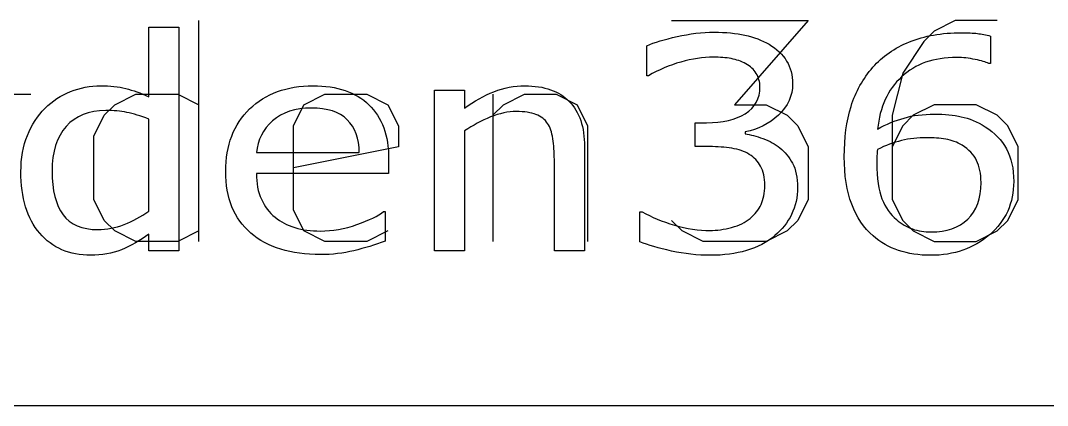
# Model space of a CAD drawing. Header units: millimetres. Extents: x 0 to 277, y 107 to 297.
# Drawn here: x 177.54 to 184.52, y 119.42 to 122.03 of the extents above; entities that cross this region are included whole.
import ezdxf

# ---------------------------------------------------------------- set-up
doc = ezdxf.new("R2010")
doc.units = ezdxf.units.MM
doc.layers.add('Layer_1', color=7, linetype='CONTINUOUS')

msp = doc.modelspace()

# ---------------------------------------------------------------- linework, layer by layer
at = {"layer": 'Layer_1', "color": 7}
for points in [[(178.7473, 120.5317), (178.7473, 122.0317)], [(178.7473, 120.5317), (178.7473, 122.0317)], [(178.7473, 120.5317), (178.7473, 122.0317)], [(181.9616, 122.0317), (182.8902, 122.0317), (182.3902, 121.4602), (182.6045, 121.4602), (182.7473, 121.3888), (182.8187, 121.3174), (182.8902, 121.1745), (182.8902, 120.8174), (182.8187, 120.6745), (182.7473, 120.6031), (182.6045, 120.5317), (182.1759, 120.5317), (182.033, 120.6031), (181.9616, 120.6745)], [(181.9616, 122.0317), (182.8902, 122.0317), (182.3902, 121.4602), (182.6045, 121.4602), (182.7473, 121.3888), (182.8187, 121.3174), (182.8902, 121.1745), (182.8902, 120.8174), (182.8187, 120.6745), (182.7473, 120.6031), (182.6045, 120.5317), (182.1759, 120.5317), (182.033, 120.6031), (181.9616, 120.6745)], [(181.9616, 122.0317), (182.8902, 122.0317), (182.3902, 121.4602), (182.6045, 121.4602), (182.7473, 121.3888), (182.8187, 121.3174), (182.8902, 121.1745), (182.8902, 120.8174), (182.8187, 120.6745), (182.7473, 120.6031), (182.6045, 120.5317), (182.1759, 120.5317), (182.033, 120.6031), (181.9616, 120.6745)], [(184.1759, 122.0317), (183.8902, 122.0317), (183.7473, 121.9602), (183.6759, 121.8888), (183.533, 121.6745), (183.4616, 121.3888), (183.4616, 120.8174), (183.533, 120.6745), (183.6045, 120.6031), (183.7473, 120.5317), (184.033, 120.5317), (184.1759, 120.6031), (184.2473, 120.6745), (184.3187, 120.8174), (184.3187, 121.1745), (184.2473, 121.3174), (184.1759, 121.3888), (184.033, 121.4602), (183.7473, 121.4602), (183.6045, 121.3888), (183.533, 121.3174), (183.4616, 121.1745)], [(184.1759, 122.0317), (183.8902, 122.0317), (183.7473, 121.9602), (183.6759, 121.8888), (183.533, 121.6745), (183.4616, 121.3888), (183.4616, 120.8174), (183.533, 120.6745), (183.6045, 120.6031), (183.7473, 120.5317), (184.033, 120.5317), (184.1759, 120.6031), (184.2473, 120.6745), (184.3187, 120.8174), (184.3187, 121.1745), (184.2473, 121.3174), (184.1759, 121.3888), (184.033, 121.4602), (183.7473, 121.4602), (183.6045, 121.3888), (183.533, 121.3174), (183.4616, 121.1745)], [(184.1759, 122.0317), (183.8902, 122.0317), (183.7473, 121.9602), (183.6759, 121.8888), (183.533, 121.6745), (183.4616, 121.3888), (183.4616, 120.8174), (183.533, 120.6745), (183.6045, 120.6031), (183.7473, 120.5317), (184.033, 120.5317), (184.1759, 120.6031), (184.2473, 120.6745), (184.3187, 120.8174), (184.3187, 121.1745), (184.2473, 121.3174), (184.1759, 121.3888), (184.033, 121.4602), (183.7473, 121.4602), (183.6045, 121.3888), (183.533, 121.3174), (183.4616, 121.1745)], [(178.40679, 121.5144), (178.40679, 121.98705), (178.61221, 121.98705), (178.61221, 120.46759)], [(178.40679, 121.5144), (178.40679, 121.98705), (178.61221, 121.98705), (178.61221, 120.46759)], [(178.40679, 121.5144), (178.40679, 121.98705), (178.61221, 121.98705), (178.61221, 120.46759)], [(184.12879, 121.92641), (184.12879, 121.73988), (184.11789, 121.73988)], [(184.12879, 121.92641), (184.12879, 121.73988), (184.11789, 121.73988)], [(184.12879, 121.92641), (184.12879, 121.73988), (184.11789, 121.73988)], [(181.80383, 121.65637), (181.79293, 121.65637), (181.79293, 121.86047)], [(181.80383, 121.65637), (181.79293, 121.65637), (181.79293, 121.86047)], [(181.80383, 121.65637), (181.79293, 121.65637), (181.79293, 121.86047)], [(180.55464, 121.28203), (180.55464, 120.46758), (180.34922, 120.46758), (180.34922, 121.5584), (180.55464, 121.5584), (180.55464, 121.43731)], [(180.55464, 121.28203), (180.55464, 120.46758), (180.34922, 120.46758), (180.34922, 121.5584), (180.55464, 121.5584), (180.55464, 121.43731)], [(180.55464, 121.28203), (180.55464, 120.46758), (180.34922, 120.46758), (180.34922, 121.5584), (180.55464, 121.5584), (180.55464, 121.43731)], [(177.1759, 121.246), (177.2473, 121.3888), (177.3187, 121.4602), (177.4616, 121.5317), (177.6045, 121.5317)], [(177.1759, 121.246), (177.2473, 121.3888), (177.3187, 121.4602), (177.4616, 121.5317), (177.6045, 121.5317)], [(177.1759, 121.246), (177.2473, 121.3888), (177.3187, 121.4602), (177.4616, 121.5317), (177.6045, 121.5317)], [(178.7473, 120.6031), (178.6045, 120.5317), (178.3187, 120.5317), (178.1759, 120.6031), (178.1045, 120.6745), (178.033, 120.8174), (178.033, 121.246), (178.1045, 121.3888), (178.1759, 121.4602), (178.3187, 121.5317), (178.6045, 121.5317), (178.7473, 121.4602)], [(178.7473, 120.6031), (178.6045, 120.5317), (178.3187, 120.5317), (178.1759, 120.6031), (178.1045, 120.6745), (178.033, 120.8174), (178.033, 121.246), (178.1045, 121.3888), (178.1759, 121.4602), (178.3187, 121.5317), (178.6045, 121.5317), (178.7473, 121.4602)], [(178.7473, 120.6031), (178.6045, 120.5317), (178.3187, 120.5317), (178.1759, 120.6031), (178.1045, 120.6745), (178.033, 120.8174), (178.033, 121.246), (178.1045, 121.3888), (178.1759, 121.4602), (178.3187, 121.5317), (178.6045, 121.5317), (178.7473, 121.4602)], [(180.033, 120.6031), (179.8902, 120.5317), (179.6045, 120.5317), (179.4616, 120.6031), (179.3902, 120.746), (179.3902, 121.3174), (179.4616, 121.4602), (179.6045, 121.5317), (179.8902, 121.5317), (180.033, 121.4602), (180.1045, 121.3174), (180.1045, 121.1745), (179.3902, 121.0317)], [(180.033, 120.6031), (179.8902, 120.5317), (179.6045, 120.5317), (179.4616, 120.6031), (179.3902, 120.746), (179.3902, 121.3174), (179.4616, 121.4602), (179.6045, 121.5317), (179.8902, 121.5317), (180.033, 121.4602), (180.1045, 121.3174), (180.1045, 121.1745), (179.3902, 121.0317)], [(180.033, 120.6031), (179.8902, 120.5317), (179.6045, 120.5317), (179.4616, 120.6031), (179.3902, 120.746), (179.3902, 121.3174), (179.4616, 121.4602), (179.6045, 121.5317), (179.8902, 121.5317), (180.033, 121.4602), (180.1045, 121.3174), (180.1045, 121.1745), (179.3902, 121.0317)], [(180.7473, 121.5317), (180.7473, 120.5317)], [(180.7473, 121.3888), (180.8187, 121.4602), (180.9616, 121.5317), (181.1759, 121.5317), (181.3187, 121.4602), (181.3902, 121.3174), (181.3902, 120.5317)], [(180.7473, 121.5317), (180.7473, 120.5317)], [(180.7473, 121.3888), (180.8187, 121.4602), (180.9616, 121.5317), (181.1759, 121.5317), (181.3187, 121.4602), (181.3902, 121.3174), (181.3902, 120.5317)], [(180.7473, 121.5317), (180.7473, 120.5317)], [(180.7473, 121.3888), (180.8187, 121.4602), (180.9616, 121.5317), (181.1759, 121.5317), (181.3187, 121.4602), (181.3902, 121.3174), (181.3902, 120.5317)], [(178.40679, 120.73615), (178.40679, 121.36212)], [(178.40679, 120.73615), (178.40679, 121.36212)], [(178.40679, 120.73615), (178.40679, 121.36212)], [(182.22003, 121.17572), (182.12173, 121.17572), (182.12173, 121.33783), (182.19823, 121.33783)], [(182.22003, 121.17572), (182.12173, 121.17572), (182.12173, 121.33783), (182.19823, 121.33783)], [(182.22003, 121.17572), (182.12173, 121.17572), (182.12173, 121.33783), (182.19823, 121.33783)], [(182.46273, 121.27652), (182.46273, 121.26282)], [(182.46273, 121.27652), (182.46273, 121.26282)], [(182.46273, 121.27652), (182.46273, 121.26282)], [(179.1388, 121.1346), (179.83812, 121.13458)], [(179.1388, 121.1346), (179.83812, 121.13458)], [(179.1388, 121.1346), (179.83812, 121.13458)], [(181.36973, 121.17556), (181.36997, 120.46759)], [(181.36973, 121.17556), (181.36997, 120.46759)], [(181.36973, 121.17556), (181.36997, 120.46759)], [(182.69765, 121.16812), (182.6975, 121.16779)], [(182.69765, 121.16812), (182.6975, 121.16779)], [(182.69765, 121.16812), (182.6975, 121.16779)], [(180.03811, 121.09359), (180.03807, 120.99396)], [(180.03811, 121.09359), (180.03807, 120.99396)], [(180.03811, 121.09359), (180.03807, 120.99396)], [(181.36997, 120.46759), (181.16456, 120.46759), (181.16456, 121.08868)], [(181.36997, 120.46759), (181.16456, 120.46759), (181.16456, 121.08868)], [(181.36997, 120.46759), (181.16456, 120.46759), (181.16456, 121.08868)], [(180.03807, 120.99396), (179.13885, 120.99396)], [(180.03807, 120.99396), (179.13885, 120.99396)], [(180.03807, 120.99396), (179.13885, 120.99396)], [(184.06586, 120.93153), (184.06545, 120.93127)], [(184.06586, 120.93153), (184.06545, 120.93127)], [(184.06586, 120.93153), (184.06545, 120.93127)], [(184.28725, 120.93916), (184.28725, 120.93927)], [(184.28725, 120.93916), (184.28725, 120.93927)], [(184.28725, 120.93916), (184.28725, 120.93927)], [(180.00317, 120.73421), (180.01407, 120.73421), (180.01407, 120.53402)], [(180.00317, 120.73421), (180.01407, 120.73421), (180.01407, 120.53402)], [(180.00317, 120.73421), (180.01407, 120.73421), (180.01407, 120.53402)], [(181.74587, 120.52914), (181.74587, 120.73325), (181.76227, 120.73325)], [(181.74587, 120.52914), (181.74587, 120.73325), (181.76227, 120.73325)], [(181.74587, 120.52914), (181.74587, 120.73325), (181.76227, 120.73325)], [(178.61221, 120.46759), (178.40679, 120.46759), (178.40679, 120.58185)], [(178.61221, 120.46759), (178.40679, 120.46759), (178.40679, 120.58185)], [(178.61221, 120.46759), (178.40679, 120.46759), (178.40679, 120.58185)], [(167.0772, 119.4178), (275.0772, 119.4178)], [(167.0772, 119.4178), (275.0772, 119.4178)], [(167.0772, 119.4178), (275.0772, 119.4178)]]:
    msp.add_lwpolyline(points, dxfattribs=at)
msp.add_lwpolyline([(178.40684, 120.73622)], close=True, dxfattribs=at)
msp.add_lwpolyline([(178.40684, 120.73622)], close=True, dxfattribs=at)
msp.add_lwpolyline([(178.40684, 120.73622)], close=True, dxfattribs=at)
for points in [[(181.79293, 121.86047), (181.844663, 121.88327), (181.913497, 121.904103), (181.99943, 121.92297)], [(181.79293, 121.86047), (181.844663, 121.88327), (181.913497, 121.904103), (181.99943, 121.92297)], [(181.79293, 121.86047), (181.844663, 121.88327), (181.913497, 121.904103), (181.99943, 121.92297)], [(181.99943, 121.92297), (182.086117, 121.942503), (182.169887, 121.95227), (182.25074, 121.95227)], [(181.99943, 121.92297), (182.086117, 121.942503), (182.169887, 121.95227), (182.25074, 121.95227)], [(181.99943, 121.92297), (182.086117, 121.942503), (182.169887, 121.95227), (182.25074, 121.95227)], [(182.25074, 121.95227), (182.330133, 121.95227), (182.40006, 121.94577), (182.46052, 121.93277)], [(182.25074, 121.95227), (182.330133, 121.95227), (182.40006, 121.94577), (182.46052, 121.93277)], [(182.25074, 121.95227), (182.330133, 121.95227), (182.40006, 121.94577), (182.46052, 121.93277)], [(182.46052, 121.93277), (182.520987, 121.91977), (182.575617, 121.898937), (182.62441, 121.87027)], [(182.46052, 121.93277), (182.520987, 121.91977), (182.575617, 121.898937), (182.62441, 121.87027)], [(182.46052, 121.93277), (182.520987, 121.91977), (182.575617, 121.898937), (182.62441, 121.87027)], [(183.57811, 121.88651), (183.679363, 121.928177), (183.797367, 121.94901), (183.93212, 121.94901)], [(183.57811, 121.88651), (183.679363, 121.928177), (183.797367, 121.94901), (183.93212, 121.94901)], [(183.57811, 121.88651), (183.679363, 121.928177), (183.797367, 121.94901), (183.93212, 121.94901)], [(183.93212, 121.94901), (183.97512, 121.94901), (184.011177, 121.947343), (184.04029, 121.94401)], [(183.93212, 121.94901), (183.97512, 121.94901), (184.011177, 121.947343), (184.04029, 121.94401)], [(183.93212, 121.94901), (183.97512, 121.94901), (184.011177, 121.947343), (184.04029, 121.94401)], [(184.04029, 121.94401), (184.069423, 121.940677), (184.098923, 121.93481), (184.12879, 121.92641)], [(184.04029, 121.94401), (184.069423, 121.940677), (184.098923, 121.93481), (184.12879, 121.92641)], [(184.04029, 121.94401), (184.069423, 121.940677), (184.098923, 121.93481), (184.12879, 121.92641)], [(182.62441, 121.87027), (182.676877, 121.839003), (182.716577, 121.801243), (182.74351, 121.75699)], [(182.62441, 121.87027), (182.676877, 121.839003), (182.716577, 121.801243), (182.74351, 121.75699)], [(182.62441, 121.87027), (182.676877, 121.839003), (182.716577, 121.801243), (182.74351, 121.75699)], [(183.33009, 121.71463), (183.394157, 121.788197), (183.47683, 121.84549), (183.57811, 121.88651)], [(183.33009, 121.71463), (183.394157, 121.788197), (183.47683, 121.84549), (183.57811, 121.88651)], [(183.33009, 121.71463), (183.394157, 121.788197), (183.47683, 121.84549), (183.57811, 121.88651)], [(182.24524, 121.78327), (182.17604, 121.78327), (182.10247, 121.772203), (182.02453, 121.75007)], [(182.24524, 121.78327), (182.17604, 121.78327), (182.10247, 121.772203), (182.02453, 121.75007)], [(182.24524, 121.78327), (182.17604, 121.78327), (182.10247, 121.772203), (182.02453, 121.75007)], [(182.36652, 121.77327), (182.330853, 121.779937), (182.290427, 121.78327), (182.24524, 121.78327)], [(182.36652, 121.77327), (182.330853, 121.779937), (182.290427, 121.78327), (182.24524, 121.78327)], [(182.36652, 121.77327), (182.330853, 121.779937), (182.290427, 121.78327), (182.24524, 121.78327)], [(182.46704, 121.73817), (182.435707, 121.755103), (182.4022, 121.766803), (182.36652, 121.77327)], [(182.46704, 121.73817), (182.435707, 121.755103), (182.4022, 121.766803), (182.36652, 121.77327)], [(182.46704, 121.73817), (182.435707, 121.755103), (182.4022, 121.766803), (182.36652, 121.77327)], [(182.74351, 121.75699), (182.770443, 121.712723), (182.78391, 121.660967), (182.78391, 121.60172)], [(182.74351, 121.75699), (182.770443, 121.712723), (182.78391, 121.660967), (182.78391, 121.60172)], [(182.74351, 121.75699), (182.770443, 121.712723), (182.78391, 121.660967), (182.78391, 121.60172)], [(183.89934, 121.78098), (183.742733, 121.78098), (183.617813, 121.737033), (183.52458, 121.64914)], [(183.89934, 121.78098), (183.742733, 121.78098), (183.617813, 121.737033), (183.52458, 121.64914)], [(183.89934, 121.78098), (183.742733, 121.78098), (183.617813, 121.737033), (183.52458, 121.64914)], [(184.02499, 121.76728), (183.98419, 121.776413), (183.942307, 121.78098), (183.89934, 121.78098)], [(184.02499, 121.76728), (183.98419, 121.776413), (183.942307, 121.78098), (183.89934, 121.78098)], [(184.02499, 121.76728), (183.98419, 121.776413), (183.942307, 121.78098), (183.89934, 121.78098)], [(184.11789, 121.73988), (184.09749, 121.74968), (184.066523, 121.758813), (184.02499, 121.76728)], [(184.11789, 121.73988), (184.09749, 121.74968), (184.066523, 121.758813), (184.02499, 121.76728)], [(184.11789, 121.73988), (184.09749, 121.74968), (184.066523, 121.758813), (184.02499, 121.76728)], [(182.02453, 121.75007), (181.94659, 121.727937), (181.873023, 121.696703), (181.80383, 121.65637)], [(182.02453, 121.75007), (181.94659, 121.727937), (181.873023, 121.696703), (181.80383, 121.65637)], [(182.02453, 121.75007), (181.94659, 121.727937), (181.873023, 121.696703), (181.80383, 121.65637)], [(182.53694, 121.67277), (182.520207, 121.699437), (182.496907, 121.721237), (182.46704, 121.73817)], [(182.53694, 121.67277), (182.520207, 121.699437), (182.496907, 121.721237), (182.46704, 121.73817)], [(182.53694, 121.67277), (182.520207, 121.699437), (182.496907, 121.721237), (182.46704, 121.73817)], [(183.18149, 121.44901), (183.212823, 121.548617), (183.262357, 121.637157), (183.33009, 121.71463)], [(183.18149, 121.44901), (183.212823, 121.548617), (183.262357, 121.637157), (183.33009, 121.71463)], [(183.18149, 121.44901), (183.212823, 121.548617), (183.262357, 121.637157), (183.33009, 121.71463)], [(182.56204, 121.58097), (182.56204, 121.616103), (182.553673, 121.646703), (182.53694, 121.67277)], [(182.56204, 121.58097), (182.56204, 121.616103), (182.553673, 121.646703), (182.53694, 121.67277)], [(182.56204, 121.58097), (182.56204, 121.616103), (182.553673, 121.646703), (182.53694, 121.67277)], [(183.52458, 121.64914), (183.43134, 121.5619), (183.377073, 121.443737), (183.36178, 121.29465)], [(183.52458, 121.64914), (183.43134, 121.5619), (183.377073, 121.443737), (183.36178, 121.29465)], [(183.52458, 121.64914), (183.43134, 121.5619), (183.377073, 121.443737), (183.36178, 121.29465)], [(177.70206, 121.43632), (177.751593, 121.485787), (177.809137, 121.523547), (177.87469, 121.5496)], [(177.70206, 121.43632), (177.751593, 121.485787), (177.809137, 121.523547), (177.87469, 121.5496)], [(177.70206, 121.43632), (177.751593, 121.485787), (177.809137, 121.523547), (177.87469, 121.5496)], [(177.87469, 121.5496), (177.940957, 121.575667), (178.009427, 121.5887), (178.0801, 121.5887)], [(177.87469, 121.5496), (177.940957, 121.575667), (178.009427, 121.5887), (178.0801, 121.5887)], [(177.87469, 121.5496), (177.940957, 121.575667), (178.009427, 121.5887), (178.0801, 121.5887)], [(178.0801, 121.5887), (178.144167, 121.5887), (178.200983, 121.5825), (178.25055, 121.5701)], [(178.0801, 121.5887), (178.144167, 121.5887), (178.200983, 121.5825), (178.25055, 121.5701)], [(178.0801, 121.5887), (178.144167, 121.5887), (178.200983, 121.5825), (178.25055, 121.5701)], [(178.25055, 121.5701), (178.300083, 121.558367), (178.352163, 121.5398), (178.40679, 121.5144)], [(178.25055, 121.5701), (178.300083, 121.558367), (178.352163, 121.5398), (178.40679, 121.5144)], [(178.25055, 121.5701), (178.300083, 121.558367), (178.352163, 121.5398), (178.40679, 121.5144)], [(179.093, 121.43148), (179.20226, 121.536293), (179.345757, 121.5887), (179.52349, 121.5887)], [(179.093, 121.43148), (179.20226, 121.536293), (179.345757, 121.5887), (179.52349, 121.5887)], [(179.093, 121.43148), (179.20226, 121.536293), (179.345757, 121.5887), (179.52349, 121.5887)], [(179.52349, 121.5887), (179.68811, 121.5887), (179.814853, 121.545733), (179.90372, 121.4598)], [(179.52349, 121.5887), (179.68811, 121.5887), (179.814853, 121.545733), (179.90372, 121.4598)], [(179.52349, 121.5887), (179.68811, 121.5887), (179.814853, 121.545733), (179.90372, 121.4598)], [(180.55464, 121.43731), (180.618707, 121.484843), (180.68499, 121.521953), (180.75349, 121.54864)], [(180.55464, 121.43731), (180.618707, 121.484843), (180.68499, 121.521953), (180.75349, 121.54864)], [(180.55464, 121.43731), (180.618707, 121.484843), (180.68499, 121.521953), (180.75349, 121.54864)], [(180.75349, 121.54864), (180.821963, 121.575307), (180.892257, 121.58864), (180.96437, 121.58864)], [(180.75349, 121.54864), (180.821963, 121.575307), (180.892257, 121.58864), (180.96437, 121.58864)], [(180.75349, 121.54864), (180.821963, 121.575307), (180.892257, 121.58864), (180.96437, 121.58864)], [(180.96437, 121.58864), (181.09621, 121.58864), (181.19673, 121.55316), (181.26593, 121.4822)], [(180.96437, 121.58864), (181.09621, 121.58864), (181.19673, 121.55316), (181.26593, 121.4822)], [(180.96437, 121.58864), (181.09621, 121.58864), (181.19673, 121.55316), (181.26593, 121.4822)], [(182.46264, 121.39933), (182.528907, 121.440997), (182.56204, 121.501543), (182.56204, 121.58097)], [(182.46264, 121.39933), (182.528907, 121.440997), (182.56204, 121.501543), (182.56204, 121.58097)], [(182.46264, 121.39933), (182.528907, 121.440997), (182.56204, 121.501543), (182.56204, 121.58097)], [(182.78391, 121.60172), (182.78391, 121.520993), (182.751877, 121.450357), (182.68781, 121.38981)], [(182.78391, 121.60172), (182.78391, 121.520993), (182.751877, 121.450357), (182.68781, 121.38981)], [(182.78391, 121.60172), (182.78391, 121.520993), (182.751877, 121.450357), (182.68781, 121.38981)], [(181.26593, 121.4822), (181.33513, 121.411233), (181.36973, 121.30902), (181.36973, 121.17556)], [(181.26593, 121.4822), (181.33513, 121.411233), (181.36973, 121.30902), (181.36973, 121.17556)], [(181.26593, 121.4822), (181.33513, 121.411233), (181.36973, 121.30902), (181.36973, 121.17556)], [(177.58187, 121.25175), (177.611737, 121.324017), (177.6518, 121.38554), (177.70206, 121.43632)], [(177.58187, 121.25175), (177.611737, 121.324017), (177.6518, 121.38554), (177.70206, 121.43632)], [(177.58187, 121.25175), (177.611737, 121.324017), (177.6518, 121.38554), (177.70206, 121.43632)], [(178.11507, 121.42072), (177.999977, 121.42072), (177.91038, 121.38491), (177.84628, 121.31329)], [(178.11507, 121.42072), (177.999977, 121.42072), (177.91038, 121.38491), (177.84628, 121.31329)], [(178.11507, 121.42072), (177.999977, 121.42072), (177.91038, 121.38491), (177.84628, 121.31329)], [(178.2582, 121.40802), (178.214467, 121.416487), (178.166757, 121.42072), (178.11507, 121.42072)], [(178.2582, 121.40802), (178.214467, 121.416487), (178.166757, 121.42072), (178.11507, 121.42072)], [(178.2582, 121.40802), (178.214467, 121.416487), (178.166757, 121.42072), (178.11507, 121.42072)], [(178.40679, 121.36212), (178.351457, 121.384253), (178.301927, 121.399553), (178.2582, 121.40802)], [(178.40679, 121.36212), (178.351457, 121.384253), (178.301927, 121.399553), (178.2582, 121.40802)], [(178.40679, 121.36212), (178.351457, 121.384253), (178.301927, 121.399553), (178.2582, 121.40802)], [(178.9302, 121.00667), (178.9302, 121.185057), (178.984467, 121.32666), (179.093, 121.43148)], [(178.9302, 121.00667), (178.9302, 121.185057), (178.984467, 121.32666), (179.093, 121.43148)], [(178.9302, 121.00667), (178.9302, 121.185057), (178.984467, 121.32666), (179.093, 121.43148)], [(179.51247, 121.43732), (179.402483, 121.43732), (179.31471, 121.408353), (179.24915, 121.35042)], [(179.51247, 121.43732), (179.402483, 121.43732), (179.31471, 121.408353), (179.24915, 121.35042)], [(179.51247, 121.43732), (179.402483, 121.43732), (179.31471, 121.408353), (179.24915, 121.35042)], [(179.75612, 121.35822), (179.70292, 121.410953), (179.621703, 121.43732), (179.51247, 121.43732)], [(179.75612, 121.35822), (179.70292, 121.410953), (179.621703, 121.43732), (179.51247, 121.43732)], [(179.75612, 121.35822), (179.70292, 121.410953), (179.621703, 121.43732), (179.51247, 121.43732)], [(179.90372, 121.4598), (179.993313, 121.37386), (180.03811, 121.25179), (180.03811, 121.09359)], [(179.90372, 121.4598), (179.993313, 121.37386), (180.03811, 121.25179), (180.03811, 121.09359)], [(179.90372, 121.4598), (179.993313, 121.37386), (180.03811, 121.25179), (180.03811, 121.09359)], [(180.90646, 121.41383), (180.850393, 121.41383), (180.791757, 121.401463), (180.73055, 121.37673)], [(180.90646, 121.41383), (180.850393, 121.41383), (180.791757, 121.401463), (180.73055, 121.37673)], [(180.90646, 121.41383), (180.850393, 121.41383), (180.791757, 121.401463), (180.73055, 121.37673)], [(181.03976, 121.39333), (181.005493, 121.406997), (180.96106, 121.41383), (180.90646, 121.41383)], [(181.03976, 121.39333), (181.005493, 121.406997), (180.96106, 121.41383), (180.90646, 121.41383)], [(181.03976, 121.39333), (181.005493, 121.406997), (180.96106, 121.41383), (180.90646, 121.41383)], [(183.13559, 121.10623), (183.13559, 121.235137), (183.15089, 121.349397), (183.18149, 121.44901)], [(183.13559, 121.10623), (183.13559, 121.235137), (183.15089, 121.349397), (183.18149, 121.44901)], [(183.13559, 121.10623), (183.13559, 121.235137), (183.15089, 121.349397), (183.18149, 121.44901)], [(179.24915, 121.35042), (179.18435, 121.292487), (179.147567, 121.220547), (179.1388, 121.1346)], [(179.24915, 121.35042), (179.18435, 121.292487), (179.147567, 121.220547), (179.1388, 121.1346)], [(179.24915, 121.35042), (179.18435, 121.292487), (179.147567, 121.220547), (179.1388, 121.1346)], [(179.83812, 121.13458), (179.837453, 121.230933), (179.81012, 121.30548), (179.75612, 121.35822)], [(179.83812, 121.13458), (179.837453, 121.230933), (179.81012, 121.30548), (179.75612, 121.35822)], [(179.83812, 121.13458), (179.837453, 121.230933), (179.81012, 121.30548), (179.75612, 121.35822)], [(180.73055, 121.37673), (180.66935, 121.351997), (180.610713, 121.32043), (180.55464, 121.28203)], [(180.73055, 121.37673), (180.66935, 121.351997), (180.610713, 121.32043), (180.55464, 121.28203)], [(180.73055, 121.37673), (180.66935, 121.351997), (180.610713, 121.32043), (180.55464, 121.28203)], [(181.11846, 121.33283), (181.10026, 121.360163), (181.074027, 121.38033), (181.03976, 121.39333)], [(181.11846, 121.33283), (181.10026, 121.360163), (181.074027, 121.38033), (181.03976, 121.39333)], [(181.11846, 121.33283), (181.10026, 121.360163), (181.074027, 121.38033), (181.03976, 121.39333)], [(182.19823, 121.33783), (182.30895, 121.33783), (182.397087, 121.35833), (182.46264, 121.39933)], [(182.19823, 121.33783), (182.30895, 121.33783), (182.397087, 121.35833), (182.46264, 121.39933)], [(182.19823, 121.33783), (182.30895, 121.33783), (182.397087, 121.35833), (182.46264, 121.39933)], [(182.68781, 121.38981), (182.62441, 121.329943), (182.549383, 121.29218), (182.46273, 121.27652)], [(182.68781, 121.38981), (182.62441, 121.329943), (182.549383, 121.29218), (182.46273, 121.27652)], [(182.68781, 121.38981), (182.62441, 121.329943), (182.549383, 121.29218), (182.46273, 121.27652)], [(183.36178, 121.29465), (183.42298, 121.32785), (183.483073, 121.352917), (183.54206, 121.36985)], [(183.36178, 121.29465), (183.42298, 121.32785), (183.483073, 121.352917), (183.54206, 121.36985)], [(183.36178, 121.29465), (183.42298, 121.32785), (183.483073, 121.352917), (183.54206, 121.36985)], [(183.54206, 121.36985), (183.601793, 121.38745), (183.670627, 121.39625), (183.74856, 121.39625)], [(183.54206, 121.36985), (183.601793, 121.38745), (183.670627, 121.39625), (183.74856, 121.39625)], [(183.54206, 121.36985), (183.601793, 121.38745), (183.670627, 121.39625), (183.74856, 121.39625)], [(183.74856, 121.39625), (183.81776, 121.39625), (183.878583, 121.390383), (183.93103, 121.37865)], [(183.74856, 121.39625), (183.81776, 121.39625), (183.878583, 121.390383), (183.93103, 121.37865)], [(183.74856, 121.39625), (183.81776, 121.39625), (183.878583, 121.390383), (183.93103, 121.37865)], [(183.93103, 121.37865), (183.98423, 121.367583), (184.038497, 121.344783), (184.09383, 121.31025)], [(183.93103, 121.37865), (183.98423, 121.367583), (184.038497, 121.344783), (184.09383, 121.31025)], [(183.93103, 121.37865), (183.98423, 121.367583), (184.038497, 121.344783), (184.09383, 121.31025)], [(177.84628, 121.31329), (177.782213, 121.241677), (177.75018, 121.140117), (177.75018, 121.00861)], [(177.84628, 121.31329), (177.782213, 121.241677), (177.75018, 121.140117), (177.75018, 121.00861)], [(177.84628, 121.31329), (177.782213, 121.241677), (177.75018, 121.140117), (177.75018, 121.00861)], [(181.15456, 121.22931), (181.147893, 121.273577), (181.13586, 121.308083), (181.11846, 121.33283)], [(181.15456, 121.22931), (181.147893, 121.273577), (181.13586, 121.308083), (181.11846, 121.33283)], [(181.15456, 121.22931), (181.147893, 121.273577), (181.13586, 121.308083), (181.11846, 121.33283)], [(184.09383, 121.31025), (184.157963, 121.270517), (184.206037, 121.220387), (184.23805, 121.15986)], [(184.09383, 121.31025), (184.157963, 121.270517), (184.206037, 121.220387), (184.23805, 121.15986)], [(184.09383, 121.31025), (184.157963, 121.270517), (184.206037, 121.220387), (184.23805, 121.15986)], [(177.53817, 121.00468), (177.53817, 121.097127), (177.552737, 121.179483), (177.58187, 121.25175)], [(177.53817, 121.00468), (177.53817, 121.097127), (177.552737, 121.179483), (177.58187, 121.25175)], [(177.53817, 121.00468), (177.53817, 121.097127), (177.552737, 121.179483), (177.58187, 121.25175)], [(181.16456, 121.08868), (181.16456, 121.138813), (181.161227, 121.18569), (181.15456, 121.22931)], [(181.16456, 121.08868), (181.16456, 121.138813), (181.161227, 121.18569), (181.15456, 121.22931)], [(181.16456, 121.08868), (181.16456, 121.138813), (181.161227, 121.18569), (181.15456, 121.22931)], [(182.46273, 121.26282), (182.497663, 121.257487), (182.537727, 121.24642), (182.58292, 121.22962)], [(182.46273, 121.26282), (182.497663, 121.257487), (182.537727, 121.24642), (182.58292, 121.22962)], [(182.46273, 121.26282), (182.497663, 121.257487), (182.537727, 121.24642), (182.58292, 121.22962)], [(182.58292, 121.22962), (182.628053, 121.213353), (182.666297, 121.192853), (182.69765, 121.16812)], [(182.58292, 121.22962), (182.628053, 121.213353), (182.666297, 121.192853), (182.69765, 121.16812)], [(182.58292, 121.22962), (182.628053, 121.213353), (182.666297, 121.192853), (182.69765, 121.16812)], [(183.52464, 121.21667), (183.47144, 121.20367), (183.416807, 121.183503), (183.36074, 121.15617)], [(183.52464, 121.21667), (183.47144, 121.20367), (183.416807, 121.183503), (183.36074, 121.15617)], [(183.52464, 121.21667), (183.47144, 121.20367), (183.416807, 121.183503), (183.36074, 121.15617)], [(183.69727, 121.23617), (183.635337, 121.23617), (183.577793, 121.22967), (183.52464, 121.21667)], [(183.69727, 121.23617), (183.635337, 121.23617), (183.577793, 121.22967), (183.52464, 121.21667)], [(183.69727, 121.23617), (183.635337, 121.23617), (183.577793, 121.22967), (183.52464, 121.21667)], [(183.82511, 121.22617), (183.78431, 121.232837), (183.741697, 121.23617), (183.69727, 121.23617)], [(183.82511, 121.22617), (183.78431, 121.232837), (183.741697, 121.23617), (183.69727, 121.23617)], [(183.82511, 121.22617), (183.78431, 121.232837), (183.741697, 121.23617), (183.69727, 121.23617)], [(183.93655, 121.18517), (183.903017, 121.20597), (183.86587, 121.219637), (183.82511, 121.22617)], [(183.93655, 121.18517), (183.903017, 121.20597), (183.86587, 121.219637), (183.82511, 121.22617)], [(183.93655, 121.18517), (183.903017, 121.20597), (183.86587, 121.219637), (183.82511, 121.22617)], [(182.37081, 121.16402), (182.32421, 121.17182), (182.27395, 121.17572), (182.22003, 121.17572)], [(182.37081, 121.16402), (182.32421, 121.17182), (182.27395, 121.17572), (182.22003, 121.17572)], [(182.37081, 121.16402), (182.32421, 121.17182), (182.27395, 121.17572), (182.22003, 121.17572)], [(182.48991, 121.12302), (182.45711, 121.14322), (182.41741, 121.156887), (182.37081, 121.16402)], [(182.48991, 121.12302), (182.45711, 121.14322), (182.41741, 121.156887), (182.37081, 121.16402)], [(182.48991, 121.12302), (182.45711, 121.14322), (182.41741, 121.156887), (182.37081, 121.16402)], [(182.6975, 121.16779), (182.732433, 121.13979), (182.7612, 121.104633), (182.7838, 121.06232)], [(182.6975, 121.16779), (182.732433, 121.13979), (182.7612, 121.104633), (182.7838, 121.06232)], [(182.6975, 121.16779), (182.732433, 121.13979), (182.7612, 121.104633), (182.7838, 121.06232)], [(183.36074, 121.15617), (183.359407, 121.141837), (183.358407, 121.127837), (183.35774, 121.11417)], [(183.36074, 121.15617), (183.359407, 121.141837), (183.358407, 121.127837), (183.35774, 121.11417)], [(183.36074, 121.15617), (183.359407, 121.141837), (183.358407, 121.127837), (183.35774, 121.11417)], [(184.03485, 121.08166), (184.015183, 121.121393), (183.982417, 121.155897), (183.93655, 121.18517)], [(184.03485, 121.08166), (184.015183, 121.121393), (183.982417, 121.155897), (183.93655, 121.18517)], [(184.03485, 121.08166), (184.015183, 121.121393), (183.982417, 121.155897), (183.93655, 121.18517)], [(184.23805, 121.15986), (184.27085, 121.099327), (184.28725, 121.02576), (184.28725, 120.93916)], [(184.23805, 121.15986), (184.27085, 121.099327), (184.28725, 121.02576), (184.28725, 120.93916)], [(184.23805, 121.15986), (184.27085, 121.099327), (184.28725, 121.02576), (184.28725, 120.93916)], [(182.56641, 121.04192), (182.54821, 121.076453), (182.52271, 121.103487), (182.48991, 121.12302)], [(182.56641, 121.04192), (182.54821, 121.076453), (182.52271, 121.103487), (182.48991, 121.12302)], [(182.56641, 121.04192), (182.54821, 121.076453), (182.52271, 121.103487), (182.48991, 121.12302)], [(182.7838, 121.06232), (182.8064, 121.019987), (182.8177, 120.965297), (182.8177, 120.89825)], [(182.7838, 121.06232), (182.8064, 121.019987), (182.8177, 120.965297), (182.8177, 120.89825)], [(182.7838, 121.06232), (182.8064, 121.019987), (182.8177, 120.965297), (182.8177, 120.89825)], [(183.18589, 120.78397), (183.152357, 120.873163), (183.13559, 120.980583), (183.13559, 121.10623)], [(183.18589, 120.78397), (183.152357, 120.873163), (183.13559, 120.980583), (183.13559, 121.10623)], [(183.18589, 120.78397), (183.152357, 120.873163), (183.13559, 120.980583), (183.13559, 121.10623)], [(183.35774, 121.11417), (183.357073, 121.10117), (183.35674, 121.08457), (183.35674, 121.06437)], [(183.35774, 121.11417), (183.357073, 121.10117), (183.35674, 121.08457), (183.35674, 121.06437)], [(183.35774, 121.11417), (183.357073, 121.10117), (183.35674, 121.08457), (183.35674, 121.06437)], [(183.35674, 121.06437), (183.35674, 120.961503), (183.368407, 120.880123), (183.39174, 120.82023)], [(183.35674, 121.06437), (183.35674, 120.961503), (183.368407, 120.880123), (183.39174, 120.82023)], [(183.35674, 121.06437), (183.35674, 120.961503), (183.368407, 120.880123), (183.39174, 120.82023)], [(184.06545, 120.93127), (184.06545, 120.991803), (184.05525, 121.041933), (184.03485, 121.08166)], [(184.06545, 120.93127), (184.06545, 120.991803), (184.05525, 121.041933), (184.03485, 121.08166)], [(184.06545, 120.93127), (184.06545, 120.991803), (184.05525, 121.041933), (184.03485, 121.08166)], [(177.666, 120.58769), (177.58078, 120.68795), (177.53817, 120.826947), (177.53817, 121.00468)], [(177.666, 120.58769), (177.58078, 120.68795), (177.53817, 120.826947), (177.53817, 121.00468)], [(177.666, 120.58769), (177.58078, 120.68795), (177.53817, 120.826947), (177.53817, 121.00468)], [(177.75018, 121.00861), (177.75018, 120.87905), (177.774947, 120.780417), (177.82448, 120.71271)], [(177.75018, 121.00861), (177.75018, 120.87905), (177.774947, 120.780417), (177.82448, 120.71271)], [(177.75018, 121.00861), (177.75018, 120.87905), (177.774947, 120.780417), (177.82448, 120.71271)], [(179.10065, 120.5887), (178.987017, 120.687013), (178.9302, 120.826337), (178.9302, 121.00667)], [(179.10065, 120.5887), (178.987017, 120.687013), (178.9302, 120.826337), (178.9302, 121.00667)], [(179.10065, 120.5887), (178.987017, 120.687013), (178.9302, 120.826337), (178.9302, 121.00667)], [(179.13885, 120.99396), (179.13885, 120.9269), (179.15015, 120.868307), (179.17275, 120.81818)], [(179.13885, 120.99396), (179.13885, 120.9269), (179.15015, 120.868307), (179.17275, 120.81818)], [(179.13885, 120.99396), (179.13885, 120.9269), (179.15015, 120.868307), (179.17275, 120.81818)], [(182.59481, 120.91301), (182.59481, 120.965077), (182.585343, 121.008047), (182.56641, 121.04192)], [(182.59481, 120.91301), (182.59481, 120.965077), (182.585343, 121.008047), (182.56641, 121.04192)], [(182.59481, 120.91301), (182.59481, 120.965077), (182.585343, 121.008047), (182.56641, 121.04192)], [(183.97516, 120.6825), (184.035627, 120.740433), (184.06586, 120.823443), (184.06586, 120.93153)], [(183.97516, 120.6825), (184.035627, 120.740433), (184.06586, 120.823443), (184.06586, 120.93153)], [(183.97516, 120.6825), (184.035627, 120.740433), (184.06586, 120.823443), (184.06586, 120.93153)], [(184.28725, 120.93927), (184.28725, 120.791483), (184.23262, 120.670717), (184.12336, 120.57697)], [(184.28725, 120.93927), (184.28725, 120.791483), (184.23262, 120.670717), (184.12336, 120.57697)], [(184.28725, 120.93927), (184.28725, 120.791483), (184.23262, 120.670717), (184.12336, 120.57697)], [(182.56971, 120.78215), (182.586443, 120.816683), (182.59481, 120.860303), (182.59481, 120.91301)], [(182.56971, 120.78215), (182.586443, 120.816683), (182.59481, 120.860303), (182.59481, 120.91301)], [(182.56971, 120.78215), (182.586443, 120.816683), (182.59481, 120.860303), (182.59481, 120.91301)], [(182.8177, 120.89825), (182.8177, 120.83185), (182.804233, 120.77098), (182.7773, 120.71564)], [(182.8177, 120.89825), (182.8177, 120.83185), (182.804233, 120.77098), (182.7773, 120.71564)], [(182.8177, 120.89825), (182.8177, 120.83185), (182.804233, 120.77098), (182.7773, 120.71564)], [(179.17275, 120.81818), (179.19535, 120.768713), (179.226317, 120.728023), (179.26565, 120.69611)], [(179.17275, 120.81818), (179.19535, 120.768713), (179.226317, 120.728023), (179.26565, 120.69611)], [(179.17275, 120.81818), (179.19535, 120.768713), (179.226317, 120.728023), (179.26565, 120.69611)], [(182.49541, 120.68745), (182.528943, 120.716117), (182.55371, 120.747683), (182.56971, 120.78215)], [(182.49541, 120.68745), (182.528943, 120.716117), (182.55371, 120.747683), (182.56971, 120.78215)], [(182.49541, 120.68745), (182.528943, 120.716117), (182.55371, 120.747683), (182.56971, 120.78215)], [(183.33121, 120.56912), (183.268543, 120.623187), (183.220103, 120.694803), (183.18589, 120.78397)], [(183.33121, 120.56912), (183.268543, 120.623187), (183.220103, 120.694803), (183.18589, 120.78397)], [(183.33121, 120.56912), (183.268543, 120.623187), (183.220103, 120.694803), (183.18589, 120.78397)], [(183.39174, 120.82023), (183.41574, 120.760963), (183.448507, 120.714087), (183.49004, 120.6796)], [(183.39174, 120.82023), (183.41574, 120.760963), (183.448507, 120.714087), (183.49004, 120.6796)], [(183.39174, 120.82023), (183.41574, 120.760963), (183.448507, 120.714087), (183.49004, 120.6796)], [(177.82448, 120.71271), (177.874013, 120.64565), (177.95341, 120.61212), (178.06267, 120.61212)], [(177.82448, 120.71271), (177.874013, 120.64565), (177.95341, 120.61212), (178.06267, 120.61212)], [(177.82448, 120.71271), (177.874013, 120.64565), (177.95341, 120.61212), (178.06267, 120.61212)], [(178.23967, 120.64632), (178.299403, 120.669787), (178.355127, 120.699753), (178.40684, 120.73622)], [(178.23967, 120.64632), (178.299403, 120.669787), (178.355127, 120.699753), (178.40684, 120.73622)], [(178.23967, 120.64632), (178.299403, 120.669787), (178.355127, 120.699753), (178.40684, 120.73622)], [(179.82288, 120.64631), (179.90738, 120.676243), (179.967477, 120.705543), (180.00317, 120.73421)], [(179.82288, 120.64631), (179.90738, 120.676243), (179.967477, 120.705543), (180.00317, 120.73421)], [(179.82288, 120.64631), (179.90738, 120.676243), (179.967477, 120.705543), (180.00317, 120.73421)], [(181.76227, 120.73325), (181.824203, 120.696783), (181.897043, 120.666517), (181.98079, 120.64245)], [(181.76227, 120.73325), (181.824203, 120.696783), (181.897043, 120.666517), (181.98079, 120.64245)], [(181.76227, 120.73325), (181.824203, 120.696783), (181.897043, 120.666517), (181.98079, 120.64245)], [(182.7773, 120.71564), (182.750367, 120.660307), (182.712487, 120.61213), (182.66366, 120.57111)], [(182.7773, 120.71564), (182.750367, 120.660307), (182.712487, 120.61213), (182.66366, 120.57111)], [(182.7773, 120.71564), (182.750367, 120.660307), (182.712487, 120.61213), (182.66366, 120.57111)], [(178.06267, 120.61212), (178.120937, 120.61212), (178.179937, 120.62352), (178.23967, 120.64632)], [(178.06267, 120.61212), (178.120937, 120.61212), (178.179937, 120.62352), (178.23967, 120.64632)], [(178.06267, 120.61212), (178.120937, 120.61212), (178.179937, 120.62352), (178.23967, 120.64632)], [(179.26565, 120.69611), (179.303517, 120.664843), (179.348313, 120.64141), (179.40004, 120.62581)], [(179.26565, 120.69611), (179.303517, 120.664843), (179.348313, 120.64141), (179.40004, 120.62581)], [(179.26565, 120.69611), (179.303517, 120.664843), (179.348313, 120.64141), (179.40004, 120.62581)], [(179.57268, 120.60241), (179.655713, 120.60241), (179.739113, 120.617043), (179.82288, 120.64631)], [(179.57268, 120.60241), (179.655713, 120.60241), (179.739113, 120.617043), (179.82288, 120.64631)], [(179.57268, 120.60241), (179.655713, 120.60241), (179.739113, 120.617043), (179.82288, 120.64631)], [(181.98079, 120.64245), (182.064557, 120.618383), (182.14541, 120.60635), (182.22335, 120.60635)], [(181.98079, 120.64245), (182.064557, 120.618383), (182.14541, 120.60635), (182.22335, 120.60635)], [(181.98079, 120.64245), (182.064557, 120.618383), (182.14541, 120.60635), (182.22335, 120.60635)], [(182.36976, 120.62685), (182.421493, 120.640517), (182.463377, 120.660717), (182.49541, 120.68745)], [(182.36976, 120.62685), (182.421493, 120.640517), (182.463377, 120.660717), (182.49541, 120.68745)], [(182.36976, 120.62685), (182.421493, 120.640517), (182.463377, 120.660717), (182.49541, 120.68745)], [(183.49004, 120.6796), (183.523573, 120.650933), (183.55963, 120.629767), (183.59821, 120.6161)], [(183.49004, 120.6796), (183.523573, 120.650933), (183.55963, 120.629767), (183.59821, 120.6161)], [(183.49004, 120.6796), (183.523573, 120.650933), (183.55963, 120.629767), (183.59821, 120.6161)], [(183.72605, 120.5966), (183.83167, 120.5966), (183.914707, 120.625233), (183.97516, 120.6825)], [(183.72605, 120.5966), (183.83167, 120.5966), (183.914707, 120.625233), (183.97516, 120.6825)], [(183.72605, 120.5966), (183.83167, 120.5966), (183.914707, 120.625233), (183.97516, 120.6825)], [(178.01345, 120.4373), (177.86777, 120.4373), (177.751953, 120.48743), (177.666, 120.58769)], [(178.01345, 120.4373), (177.86777, 120.4373), (177.751953, 120.48743), (177.666, 120.58769)], [(178.01345, 120.4373), (177.86777, 120.4373), (177.751953, 120.48743), (177.666, 120.58769)], [(178.40679, 120.58185), (178.34779, 120.53625), (178.28624, 120.500767), (178.22214, 120.4754)], [(178.40679, 120.58185), (178.34779, 120.53625), (178.28624, 120.500767), (178.22214, 120.4754)], [(178.40679, 120.58185), (178.34779, 120.53625), (178.28624, 120.500767), (178.22214, 120.4754)], [(179.57484, 120.44222), (179.37234, 120.44222), (179.214277, 120.491047), (179.10065, 120.5887)], [(179.57484, 120.44222), (179.37234, 120.44222), (179.214277, 120.491047), (179.10065, 120.5887)], [(179.57484, 120.44222), (179.37234, 120.44222), (179.214277, 120.491047), (179.10065, 120.5887)], [(179.40004, 120.62581), (179.452507, 120.61021), (179.510053, 120.60241), (179.57268, 120.60241)], [(179.40004, 120.62581), (179.452507, 120.61021), (179.510053, 120.60241), (179.57268, 120.60241)], [(179.40004, 120.62581), (179.452507, 120.61021), (179.510053, 120.60241), (179.57268, 120.60241)], [(182.22335, 120.60635), (182.269217, 120.60635), (182.31802, 120.613183), (182.36976, 120.62685)], [(182.22335, 120.60635), (182.269217, 120.60635), (182.31802, 120.613183), (182.36976, 120.62685)], [(182.22335, 120.60635), (182.269217, 120.60635), (182.31802, 120.613183), (182.36976, 120.62685)], [(182.66366, 120.57111), (182.60906, 120.52551), (182.544597, 120.491653), (182.47027, 120.46954)], [(182.66366, 120.57111), (182.60906, 120.52551), (182.544597, 120.491653), (182.47027, 120.46954)], [(182.66366, 120.57111), (182.60906, 120.52551), (182.544597, 120.491653), (182.47027, 120.46954)], [(183.50494, 120.47052), (183.439407, 120.492653), (183.381497, 120.52552), (183.33121, 120.56912)], [(183.50494, 120.47052), (183.439407, 120.492653), (183.381497, 120.52552), (183.33121, 120.56912)], [(183.50494, 120.47052), (183.439407, 120.492653), (183.381497, 120.52552), (183.33121, 120.56912)], [(183.59821, 120.6161), (183.637543, 120.6031), (183.680157, 120.5966), (183.72605, 120.5966)], [(183.59821, 120.6161), (183.637543, 120.6031), (183.680157, 120.5966), (183.72605, 120.5966)], [(183.59821, 120.6161), (183.637543, 120.6031), (183.680157, 120.5966), (183.72605, 120.5966)], [(184.12336, 120.57697), (184.014827, 120.48387), (183.881527, 120.43732), (183.72346, 120.43732)], [(184.12336, 120.57697), (184.014827, 120.48387), (183.881527, 120.43732), (183.72346, 120.43732)], [(184.12336, 120.57697), (184.014827, 120.48387), (183.881527, 120.43732), (183.72346, 120.43732)], [(180.01407, 120.53402), (179.94487, 120.507953), (179.874213, 120.486153), (179.8021, 120.46862)], [(180.01407, 120.53402), (179.94487, 120.507953), (179.874213, 120.486153), (179.8021, 120.46862)], [(180.01407, 120.53402), (179.94487, 120.507953), (179.874213, 120.486153), (179.8021, 120.46862)], [(181.96111, 120.46664), (181.873703, 120.485507), (181.801957, 120.50634), (181.74587, 120.52914)], [(181.96111, 120.46664), (181.873703, 120.485507), (181.801957, 120.50634), (181.74587, 120.52914)], [(181.96111, 120.46664), (181.873703, 120.485507), (181.801957, 120.50634), (181.74587, 120.52914)], [(178.22214, 120.4754), (178.158073, 120.45), (178.08851, 120.4373), (178.01345, 120.4373)], [(178.22214, 120.4754), (178.158073, 120.45), (178.08851, 120.4373), (178.01345, 120.4373)], [(178.22214, 120.4754), (178.158073, 120.45), (178.08851, 120.4373), (178.01345, 120.4373)], [(179.8021, 120.46862), (179.729993, 120.45102), (179.65424, 120.44222), (179.57484, 120.44222)], [(179.8021, 120.46862), (179.729993, 120.45102), (179.65424, 120.44222), (179.57484, 120.44222)], [(179.8021, 120.46862), (179.729993, 120.45102), (179.65424, 120.44222), (179.57484, 120.44222)], [(182.22771, 120.43734), (182.13739, 120.43734), (182.048523, 120.447107), (181.96111, 120.46664)], [(182.22771, 120.43734), (182.13739, 120.43734), (182.048523, 120.447107), (181.96111, 120.46664)], [(182.22771, 120.43734), (182.13739, 120.43734), (182.048523, 120.447107), (181.96111, 120.46664)], [(182.47027, 120.46954), (182.396703, 120.448073), (182.31585, 120.43734), (182.22771, 120.43734)], [(182.47027, 120.46954), (182.396703, 120.448073), (182.31585, 120.43734), (182.22771, 120.43734)], [(182.47027, 120.46954), (182.396703, 120.448073), (182.31585, 120.43734), (182.22771, 120.43734)], [(183.72346, 120.43732), (183.643333, 120.43732), (183.570493, 120.448387), (183.50494, 120.47052)], [(183.72346, 120.43732), (183.643333, 120.43732), (183.570493, 120.448387), (183.50494, 120.47052)], [(183.72346, 120.43732), (183.643333, 120.43732), (183.570493, 120.448387), (183.50494, 120.47052)]]:
    msp.add_open_spline(points, degree=3, dxfattribs=at)

doc.saveas('drawing.dxf')
